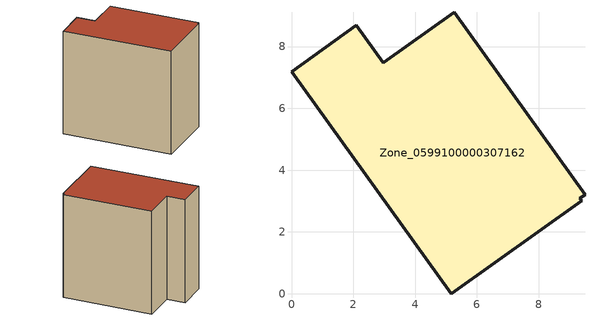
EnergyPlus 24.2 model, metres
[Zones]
Zone_0599100000307162
 floor ground (C_G): 9.49,3.21 9.33,3.09 9.39,3.02 5.16,0 0,7.19 2.09,8.69 2.97,7.47 5.26,9.11 z0
 wall outside (C_F): 9.49,3.21 5.26,9.11 2.97,7.47 2.09,8.69 0,7.19 5.16,0 9.39,3.02 9.33,3.09 9.49,3.21 z0:8.55
 roof outside (C_R): 9.33,3.09 9.49,3.21 5.26,9.11 2.97,7.47 2.09,8.69 0,7.19 5.16,0 9.39,3.02 z8.55
[BUILDING]
Pand.0599100000307162: North Axis=0; Terrain=City; Loads Convergence Tolerance Value=0.04; Temperature Convergence Tolerance Value=0.4; Solar Distribution=FullExterior; Maximum Number of Warmup Days=25; Minimum Number of Warmup Days=1
[Site:Location]
Rotterdam.The.Hague.AP_ZH_NLD Design_Conditions: Latitude=51.96; Longitude=4.45; Time Zone=1; Elevation=-4.5
[SITE:GROUNDTEMPERATURE:BUILDINGSURFACE]
18, 18, 18, 18, 18, 18, 18, 18, 18, 18, 18, 18
[MATERIAL] Thermal Absorptance=0.9; Solar Absorptance=0.7; Visible Absorptance=0.7
Name | Roughness | Thickness | Conductivity | Density | Specific Heat
G.TI.1975-1991 | MediumSmooth | 0.15 | 0.288461 | 540 | 1210
F.TI.1975-1991 | Rough | 0.3 | 0.230769 | 1920 | 840
R.TI.1975-1991 | MediumRough | 0.2 | 0.153846 | 1500 | 1000
[CONSTRUCTION]
C_G: G.TI.1975-1991
C_F: F.TI.1975-1991
C_R: R.TI.1975-1991
[ZONE]
Zone_0599100000307162: Type=1; Multiplier=1; Ceiling Height=Autocalculate; Volume=Autocalculate; Floor Area=autocalculate; Part of Total Floor Area=Yes
[ZONEINFILTRATION:DESIGNFLOWRATE]
Infil_Zone_0599100000307162: Zone or ZoneList or Space or SpaceList=Zone_0599100000307162; Schedule=AlwaysOn; Design Flow Rate Calculation Method=Flow/Area; Flow Rate per Floor Area=0.003; Constant Term Coefficient=1; Temperature Term Coefficient=0; Velocity Term Coefficient=0; Velocity Squared Term Coefficient=0
[HVACTEMPLATE:ZONE:IDEALLOADSAIRSYSTEM]
Zone_0599100000307162: Maximum Heating Supply Air Temperature=50; Minimum Cooling Supply Air Temperature=13; Maximum Heating Supply Air Humidity Ratio=0.0156; Minimum Cooling Supply Air Humidity Ratio=0.0077; Heating Limit=NoLimit; Cooling Limit=NoLimit; Dehumidification Control Type=ConstantSensibleHeatRatio; Cooling Sensible Heat Ratio=0.7; Dehumidification Setpoint=60; Humidification Control Type=None; Humidification Setpoint=30; Outdoor Air Method=None; Outdoor Air Flow Rate per Person=0.00944; Outdoor Air Flow Rate per Zone Floor Area=0; Outdoor Air Flow Rate per Zone=0; Demand Controlled Ventilation Type=None; Outdoor Air Economizer Type=NoEconomizer; Heat Recovery Type=None; Sensible Heat Recovery Effectiveness=0.7; Latent Heat Recovery Effectiveness=0.65
[ZONECONTROL:THERMOSTAT]
ThermostatControl_Zone_0599100000307162: Zone or ZoneList=Zone_0599100000307162; Control Type Schedule=DualSetpointControlType; Control 1=Thermostat_Zone_0599100000307162; Temperature Difference Between Cutout And Setpoint=0
[THERMOSTATSETPOINT:DUALSETPOINT]
Thermostat_Zone_0599100000307162: Heating Setpoint Temperature Schedule=HeatingSetpoint_Zone_0599100000307162; Cooling Setpoint Temperature Schedule=CoolingSetpoint_Zone_0599100000307162
[SCHEDULE:COMPACT]
HeatingSetpoint_Zone_0599100000307162: Through: 12/31, For: AllDays, Until: 24:00, 21
CoolingSetpoint_Zone_0599100000307162: Through: 12/31, For: AllDays, Until: 24:00, 24
DualSetpointControlType: Through: 12/31, For: AllDays, Until: 24:00, 4
AlwaysOn: Through: 12/31, For: AllDays, Until: 24:00, 1
